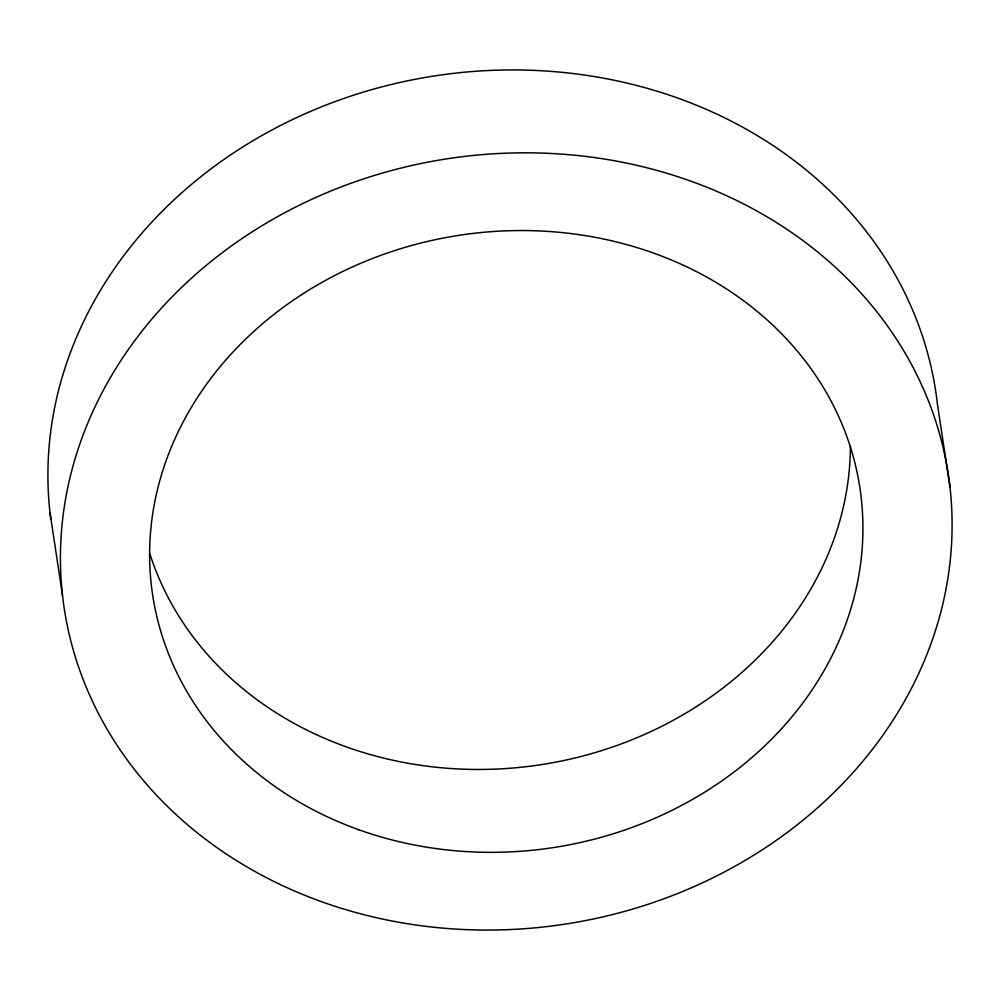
<?xml version="1.0" encoding="UTF-8"?>
<svg xmlns="http://www.w3.org/2000/svg" width="1000" height="1000" viewBox="0 0 1000 1000"><rect width="100%" height="100%" fill="white"/><g stroke="black" fill="none" stroke-linecap="round" stroke-linejoin="round"><path stroke-width="1.5" d="M950 487.312A447.088 387.188 -8.6 0 0 246.975 235.225A447.088 387.188 -8.6 0 0 321.825 901.787A447.088 387.188 -8.6 0 0 950 487.312L937.463 404.438A447.088 387.188 -8.6 0 0 446.987 74.162A447.088 387.188 -8.6 0 0 50.75 518.812M50 512.688L62.538 595.562M850.4 446.375A357.663 309.75 -8.6 0 1 540.85 764.7A357.663 309.75 -8.6 0 1 149.838 553.725M358.713 829.712A357.663 309.75 -8.6 0 0 861.25 498.137A357.663 309.75 -8.6 0 0 298.837 296.475A357.663 309.75 -8.6 0 0 358.713 829.712"/></g></svg>
